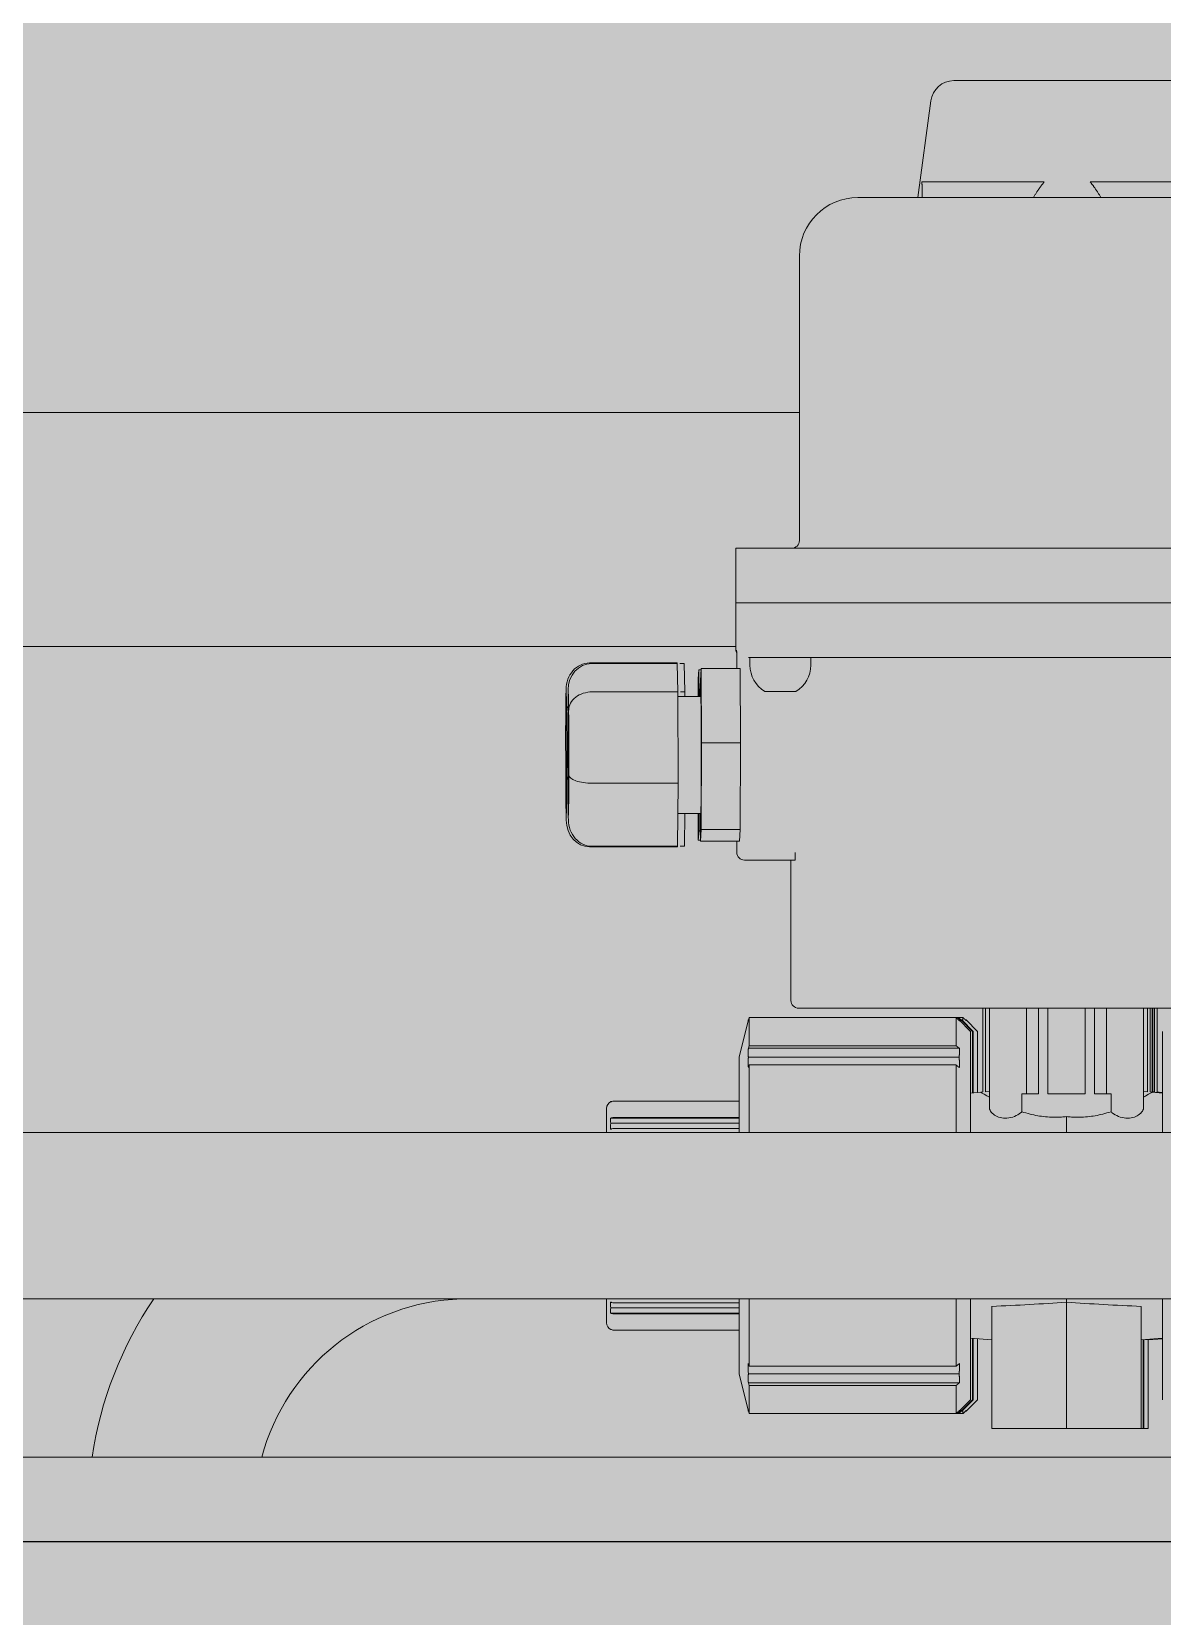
# Model space of a CAD drawing. Header units: centimetres. Extents: x 405564 to 502064, y 46284 to 60634.
# Drawn here: x 485334.51 to 485349.02, y 55967.11 to 55987.43 of the extents above; entities that cross this region are included whole.
import ezdxf

# ---------------------------------------------------------------- set-up
doc = ezdxf.new("R2010")
doc.units = ezdxf.units.CM
doc.layers.get('0').update_dxf_attribs({"color": 8, "lineweight": 9})
doc.layers.add('0-KRCN-MİMARİ-220526', color=8, linetype='Continuous', lineweight=9)
doc.layers.add('Visible (ISO)', color=8, linetype='Continuous', lineweight=18)
doc.layers.add('AS_NOT_MIMARI', color=8, linetype='Continuous')
doc.layers.add('AS_TAV', color=8, linetype='Continuous')

# ---------------------------------------------------------------- blocks, each defined once
blk = doc.blocks.new('A$Cdfb98813')
h = blk.add_hatch()
h.set_pattern_fill('ANGLE', color=256)
h.set_pattern_definition([(0, (-482318.783, -59032.118), (0, 6.985), [5.08, -1.905]), (90, (-482318.783, -59032.118), (-6.985, 4e-16), [5.08, -1.905])])
h.paths.add_polyline_path([(2235.139, -683), (325.139, -683), (325.139, -933.015), (2235.139, -933.015)])
h.paths.add_polyline_path([(800, -700), (900, -700), (900, -800), (800, -800)], flags=16)
h.paths.add_polyline_path([(1700, -700), (1800, -700), (1800, -800), (1700, -800)], flags=16)
at = {"layer": 'AS_TAV'}
blk.add_lwpolyline([(1253.081, -800), (1880, -800), (1880, -864.5), (1253.081, -864.5)], close=True, dxfattribs=at)
at = {"layer": 'Visible (ISO)'}
for p, q in [((1496.6, -845.756), (1499.475, -845.756)), ((1496.303, -846.016), (1496.137, -847.256)), ((1496.19, -847.056), (1496.2, -847.056)), ((1496.2, -847.056), (1496.503, -847.056)), ((1496.503, -847.056), (1497.758, -847.056)), ((1498.348, -847.056), (1499.603, -847.056)), ((1495.407, -847.256), (1495.367, -847.256)), ((1495.367, -847.256), (1495.367, -847.256)), ((1495.407, -847.256), (1496.164, -847.256)), ((1500.207, -847.256), (1496.164, -847.256)), ((1494.617, -851.656), (1494.617, -848.006)), ((1471.7, -850.015), (1494.617, -850.015)), ((1493.802, -851.756), (1493.802, -851.756)), ((1493.802, -851.756), (1493.873, -851.756)), ((1493.802, -851.756), (1493.802, -852.456)), ((1493.873, -851.756), (1494.378, -851.756)), ((1494.378, -851.756), (1507.277, -851.756)), ((1493.802, -852.456), (1493.802, -852.456)), ((1493.873, -852.456), (1493.802, -852.456)), ((1493.802, -852.456), (1493.802, -853.056)), ((1493.802, -852.456), (1493.802, -852.456)), ((1493.873, -852.456), (1493.802, -852.456)), ((1493.873, -852.456), (1493.873, -852.456)), ((1494.378, -852.456), (1493.873, -852.456)), ((1507.277, -852.456), (1494.378, -852.456)), ((1472.627, -853.015), (1493.802, -853.015)), ((1493.963, -853.156), (1493.973, -853.156)), ((1494.377, -853.156), (1493.973, -853.156)), ((1493.983, -853.256), (1493.983, -853.156)), ((1494.377, -853.156), (1507.276, -853.156)), ((1494.763, -853.256), (1494.763, -853.156)), ((1493.022, -853.227), (1491.922, -853.227)), ((1493.05, -853.234), (1491.95, -853.234)), ((1493.048, -853.227), (1493.022, -853.227)), ((1493.022, -853.227), (1493.023, -853.234)), ((1493.048, -853.227), (1493.048, -853.234)), ((1493.05, -853.234), (1493.059, -853.598)), ((1493.138, -853.234), (1493.084, -853.234)), ((1493.138, -853.234), (1493.148, -853.598)), ((1493.328, -853.313), (1493.318, -853.431)), ((1493.33, -853.656), (1493.328, -853.313)), ((1493.328, -853.313), (1493.355, -853.313)), ((1493.356, -853.299), (1493.346, -853.452)), ((1493.362, -854.253), (1493.356, -853.299)), ((1493.356, -853.299), (1493.856, -853.299)), ((1493.813, -853.256), (1493.813, -853.299)), ((1493.862, -854.253), (1493.856, -853.299)), ((1491.622, -853.656), (1491.623, -853.563)), ((1491.649, -853.664), (1491.65, -853.568)), ((1493.318, -853.431), (1493.318, -853.656)), ((1493.346, -853.452), (1493.345, -853.656)), ((1493.059, -853.598), (1491.959, -853.598)), ((1493.059, -853.598), (1493.061, -854.77)), ((1493.059, -853.656), (1493.352, -853.656)), ((1493.148, -853.598), (1493.093, -853.598)), ((1493.148, -853.598), (1493.148, -853.656)), ((1494.573, -853.591), (1494.173, -853.591)), ((1491.618, -854.122), (1491.618, -854.028)), ((1491.618, -854.255), (1491.618, -854.122)), ((1491.645, -854.146), (1491.646, -854.05)), ((1491.645, -854.279), (1491.645, -854.146)), ((1493.358, -855.361), (1493.362, -854.253)), ((1493.362, -854.253), (1493.862, -854.253)), ((1493.858, -855.361), (1493.862, -854.253)), ((1493.061, -854.77), (1491.961, -854.77)), ((1493.061, -854.77), (1493.054, -855.578)), ((1491.619, -854.964), (1491.619, -854.831)), ((1491.62, -855.023), (1491.619, -854.968)), ((1491.647, -854.983), (1491.646, -854.851)), ((1491.648, -855.039), (1491.647, -854.987)), ((1491.626, -855.254), (1491.624, -855.199)), ((1491.653, -855.249), (1491.652, -855.198)), ((1493.058, -855.156), (1493.352, -855.156)), ((1493.147, -855.156), (1493.143, -855.578)), ((1493.318, -855.156), (1493.32, -855.499)), ((1493.33, -855.382), (1493.331, -855.156)), ((1493.346, -855.156), (1493.348, -855.513)), ((1493.32, -855.499), (1493.33, -855.382)), ((1493.33, -855.382), (1493.347, -855.382)), ((1493.348, -855.513), (1493.358, -855.361)), ((1493.358, -855.361), (1493.858, -855.361)), ((1493.848, -855.513), (1493.858, -855.361)), ((1493.026, -855.586), (1491.926, -855.586)), ((1493.054, -855.578), (1491.954, -855.578)), ((1493.026, -855.578), (1493.026, -855.586)), ((1493.051, -855.586), (1493.026, -855.586)), ((1493.052, -855.578), (1493.051, -855.586)), ((1493.143, -855.578), (1493.088, -855.578)), ((1493.32, -855.499), (1493.348, -855.499)), ((1493.348, -855.513), (1493.848, -855.513)), ((1493.813, -855.513), (1493.813, -855.656)), ((1493.913, -855.756), (1493.962, -855.756)), ((1493.962, -855.756), (1494.462, -855.756)), ((1494.462, -855.756), (1494.562, -855.756)), ((1494.508, -857.556), (1494.508, -855.756)), ((1493.844, -858.28), (1493.962, -857.805)), ((1493.972, -857.775), (1493.962, -857.816)), ((1493.964, -857.805), (1493.962, -857.805)), ((1493.972, -858.137), (1493.972, -857.775)), ((1493.972, -857.775), (1496.627, -857.775)), ((1494.608, -857.656), (1494.667, -857.656)), ((1494.608, -857.656), (1494.608, -857.656)), ((1495.071, -857.656), (1494.667, -857.656)), ((1495.071, -857.656), (1506.57, -857.656)), ((1496.627, -857.775), (1496.653, -857.775)), ((1496.627, -857.775), (1496.627, -858.137)), ((1496.653, -857.775), (1496.661, -857.775)), ((1496.653, -857.775), (1496.653, -857.8)), ((1496.667, -857.805), (1496.658, -857.805)), ((1496.661, -857.775), (1496.716, -857.775)), ((1496.661, -857.775), (1496.661, -857.783)), ((1496.814, -857.953), (1496.667, -857.805)), ((1496.692, -857.805), (1496.683, -857.805)), ((1496.7, -857.805), (1496.692, -857.805)), ((1496.839, -857.953), (1496.692, -857.805)), ((1496.848, -857.953), (1496.7, -857.805)), ((1496.716, -857.775), (1496.716, -857.821)), ((1496.755, -857.805), (1496.747, -857.805)), ((1496.903, -857.953), (1496.755, -857.805)), ((1496.97, -857.656), (1496.97, -858.73)), ((1497.004, -857.656), (1497.004, -858.727)), ((1497.054, -857.656), (1497.054, -858.927)), ((1497.531, -858.756), (1497.531, -857.656)), ((1497.684, -857.656), (1497.684, -858.756)), ((1497.804, -857.656), (1497.804, -858.756)), ((1498.284, -857.656), (1498.284, -858.756)), ((1498.404, -857.656), (1498.404, -858.756)), ((1498.557, -858.756), (1498.557, -857.656)), ((1499.034, -857.656), (1499.034, -858.927)), ((1499.083, -857.656), (1499.083, -858.727)), ((1499.117, -857.656), (1499.117, -858.73)), ((1499.143, -857.656), (1499.143, -858.73)), ((1499.151, -857.656), (1499.151, -858.73)), ((1499.172, -857.656), (1499.172, -858.727)), ((1499.206, -857.656), (1499.206, -858.73)), ((1496.814, -859.249), (1496.814, -857.953)), ((1496.839, -858.742), (1496.839, -857.953)), ((1496.848, -858.741), (1496.848, -857.953)), ((1496.903, -858.736), (1496.903, -857.953)), ((1499.274, -859.249), (1499.274, -857.953)), ((1493.962, -858.17), (1493.972, -858.137)), ((1493.962, -858.17), (1496.669, -858.17)), ((1496.627, -858.137), (1493.972, -858.137)), ((1493.844, -858.28), (1493.844, -859.249)), ((1496.667, -858.285), (1493.962, -858.285)), ((1493.972, -858.384), (1493.962, -858.417)), ((1493.972, -859.249), (1493.972, -858.384)), ((1493.972, -858.384), (1496.627, -858.384)), ((1496.627, -858.384), (1496.627, -859.249)), ((1492.197, -858.853), (1492.207, -858.853)), ((1493.844, -858.846), (1492.244, -858.846)), ((1496.814, -858.744), (1496.944, -858.732)), ((1496.97, -858.73), (1496.944, -858.732)), ((1497.054, -858.723), (1497.004, -858.727)), ((1497.684, -858.756), (1497.472, -858.756)), ((1497.472, -858.985), (1497.472, -858.756)), ((1498.284, -858.756), (1497.804, -858.756)), ((1498.404, -858.756), (1498.615, -858.756)), ((1498.615, -858.985), (1498.615, -858.756)), ((1499.034, -858.723), (1499.083, -858.727)), ((1499.117, -858.73), (1499.144, -858.732)), ((1499.143, -858.73), (1499.169, -858.732)), ((1499.274, -858.744), (1499.144, -858.732)), ((1499.151, -858.725), (1499.172, -858.727)), ((1499.151, -858.73), (1499.178, -858.732)), ((1499.274, -858.742), (1499.169, -858.732)), ((1499.274, -858.741), (1499.178, -858.732)), ((1499.206, -858.73), (1499.233, -858.732)), ((1499.274, -858.736), (1499.233, -858.732)), ((1492.144, -859.249), (1492.144, -858.941)), ((1492.195, -859.066), (1493.844, -859.066)), ((1492.244, -859.056), (1493.844, -859.056)), ((1498.044, -859.249), (1498.044, -859.046)), ((1504.589, -859.249), (1449.07, -859.249)), ((1492.197, -859.132), (1493.844, -859.132)), ((1493.844, -859.197), (1492.244, -859.197)), ((1504.589, -861.383), (1449.07, -861.383)), ((1490.277, -861.384), (1490.279, -861.383)), ((1492.144, -861.691), (1492.144, -861.383)), ((1492.197, -861.5), (1493.844, -861.5)), ((1492.244, -861.435), (1493.844, -861.435)), ((1493.844, -861.383), (1493.844, -862.352)), ((1493.972, -862.249), (1493.972, -861.383)), ((1496.627, -861.383), (1496.627, -862.249)), ((1496.814, -862.68), (1496.814, -861.383)), ((1497.084, -861.481), (1497.084, -863.046)), ((1498.044, -861.427), (1498.044, -861.383)), ((1498.044, -861.427), (1498.044, -863.046)), ((1499.004, -861.481), (1499.004, -863.046)), ((1499.274, -862.68), (1499.274, -861.383)), ((1492.195, -861.566), (1493.844, -861.566)), ((1493.844, -861.576), (1492.244, -861.576)), ((1492.197, -861.779), (1492.207, -861.779)), ((1492.244, -861.786), (1493.844, -861.786)), ((1496.814, -861.889), (1497.084, -861.912)), ((1496.839, -862.68), (1496.839, -861.891)), ((1496.848, -862.68), (1496.848, -861.891)), ((1496.903, -862.68), (1496.903, -861.896)), ((1499.274, -861.889), (1499.004, -861.912)), ((1499.274, -861.891), (1499.029, -861.912)), ((1499.029, -861.91), (1499.029, -863.046)), ((1499.274, -861.891), (1499.038, -861.912)), ((1499.038, -861.911), (1499.038, -863.046)), ((1499.274, -861.896), (1499.093, -861.912)), ((1499.093, -861.907), (1499.093, -863.046)), ((1493.962, -862.215), (1493.972, -862.249)), ((1496.627, -862.249), (1493.972, -862.249)), ((1493.844, -862.352), (1493.962, -862.827)), ((1496.667, -862.347), (1493.962, -862.347)), ((1493.972, -862.496), (1493.962, -862.462)), ((1493.962, -862.462), (1496.669, -862.462)), ((1493.972, -862.857), (1493.972, -862.496)), ((1493.972, -862.496), (1496.627, -862.496)), ((1496.627, -862.496), (1496.627, -862.857)), ((1496.814, -862.68), (1496.667, -862.827)), ((1496.839, -862.68), (1496.692, -862.827)), ((1496.848, -862.68), (1496.7, -862.827)), ((1496.903, -862.68), (1496.755, -862.827)), ((1493.962, -862.816), (1493.972, -862.857)), ((1493.964, -862.827), (1493.962, -862.827)), ((1496.627, -862.857), (1493.972, -862.857)), ((1496.653, -862.857), (1496.627, -862.857)), ((1496.653, -862.832), (1496.653, -862.857)), ((1496.661, -862.857), (1496.653, -862.857)), ((1496.667, -862.827), (1496.658, -862.827)), ((1496.661, -862.849), (1496.661, -862.857)), ((1496.716, -862.857), (1496.661, -862.857)), ((1496.692, -862.827), (1496.683, -862.827)), ((1496.7, -862.827), (1496.692, -862.827)), ((1496.716, -862.811), (1496.716, -862.857)), ((1496.755, -862.827), (1496.747, -862.827)), ((1498.044, -863.046), (1497.084, -863.046)), ((1498.044, -863.046), (1499.004, -863.046)), ((1499.004, -863.046), (1499.029, -863.046)), ((1499.029, -863.046), (1499.038, -863.046)), ((1499.038, -863.046), (1499.093, -863.046)), ((1572.048, -863.415), (1409.528, -863.415))]:
    blk.add_line(p, q, dxfattribs=at)
for centre, radius, start, end in [((1496.6, -846.056), 0.3, 90, 172.4054), ((1495.367, -848.006), 0.75, 90, 180), ((1494.517, -851.656), 0.1, 270, 0), ((1493.902, -853.056), 0.1, 180, 207.2096), ((1494.373, -853.256), 0.39, 180, 239.1437), ((1494.373, -853.256), 0.39, 300.8563, 0), ((1493.913, -855.656), 0.1, 180, 270), ((1494.608, -857.556), 0.1, 180, 270), ((1492.244, -858.941), 0.1, 118.0831, 180), ((1490.367, -864.126), 4.877, 145.7711, 171.6094), ((1490.367, -864.126), 2.743, 91.8651, 164.9646), ((1492.244, -861.691), 0.1, 180, 241.9169)]:
    blk.add_arc(centre, radius, start, end, dxfattribs=at)
at = {"layer": 'Visible (ISO)', "extrusion": (0, 0, -1)}
for centre, major_axis, ratio, start_param, end_param in [((1491.923, -853.567), (0.002, -0.34), 0.881137, 1.576964, 3.147761), ((1491.95, -853.572), (0.003, -0.338), 0.886471, 1.578342, 3.149138), ((1491.93, -853.85), (0.3, 0.004), 0.752004, 3.158394, 3.515039), ((1491.957, -853.831), (0.3, 0.004), 0.777691, 3.159586, 4.730383), ((1493.352, -854.406), (0, -0.75), 0.008331, 3.141593, 6.283185), ((1491.918, -854.123), (0.3, -0.001), 0.382752, 3.130959, 3.14375), ((1491.945, -854.147), (0.3, -0.001), 0.350227, 3.131145, 3.143513), ((1491.931, -854.689), (0.3, -0.001), 0.382752, 2.815094, 3.130959), ((1491.959, -854.665), (0.3, -0.001), 0.350227, 1.560348, 3.131145), ((1491.919, -854.962), (0.3, 0.004), 0.752004, 3.133268, 3.158394), ((1491.947, -854.981), (0.3, 0.004), 0.777691, 3.132127, 3.159586), ((1491.926, -855.245), (-0.002, 0.34), 0.881137, 3.147761, 4.718557), ((1491.953, -855.24), (-0.003, 0.338), 0.886471, 3.149138, 4.719935), ((1494.835, -860.316), (7.936, 0), 0.153091, 1.154619, 1.283565), ((1501.252, -860.316), (-7.936, 0), 0.153091, 4.99962, 5.128566), ((1503.997, -862.265), (-10.036, 0), 0.629301, 6.270099, 6.291053)]:
    blk.add_ellipse(centre, major_axis=major_axis, ratio=ratio, start_param=start_param, end_param=end_param, dxfattribs=at)
at = {"layer": 'Visible (ISO)'}
for points, weights in [([(1496.19, -847.056), (1496.19, -847.137), (1496.191, -847.256)], [1.01074308397, 1.00781971251, 1.0035555776]), ([(1497.62, -847.256), (1497.689, -847.137), (1497.758, -847.056)], [1.0035555776, 1.00781971251, 1.01074308397]), ([(1498.348, -847.056), (1498.416, -847.137), (1498.486, -847.256)], [1.01074308397, 1.00781971251, 1.0035555776]), ([(1493.962, -857.805), (1493.961, -857.811), (1493.962, -857.816)], [3.23888053736, 3.24243610496, 3.24029771772]), ([(1496.627, -857.775), (1496.648, -857.796), (1496.669, -857.816)], [1.02199171202, 1.02070705889, 1.01935490037]), ([(1496.653, -857.775), (1496.674, -857.796), (1496.694, -857.816)], [1.02199171202, 1.02070705889, 1.01935490037]), ([(1496.661, -857.775), (1496.676, -857.79), (1496.692, -857.805)], [1.02199171205, 1.0210480556, 1.02006797458]), ([(1496.669, -857.816), (1496.672, -857.811), (1496.667, -857.805)], [1.5597989968, 1.56082836341, 1.55911680131]), ([(1496.694, -857.816), (1496.697, -857.811), (1496.692, -857.805)], [1.5597989968, 1.56082836341, 1.55911680131]), ([(1496.703, -857.816), (1496.706, -857.811), (1496.7, -857.805)], [1.55983251361, 1.56079986698, 1.55911680131]), ([(1496.716, -857.775), (1496.737, -857.796), (1496.758, -857.816)], [1.02199171203, 1.0207070589, 1.01935490038]), ([(1496.758, -857.816), (1496.761, -857.811), (1496.755, -857.805)], [1.5597989968, 1.56082836341, 1.55911680131]), ([(1493.962, -858.17), (1493.961, -858.228), (1493.962, -858.285)], [3.23952660416, 3.24166448254, 3.23810976111]), ([(1496.627, -858.137), (1496.648, -858.154), (1496.669, -858.17)], [1.02199171205, 1.02070705892, 1.0193549004]), ([(1496.669, -858.17), (1496.672, -858.228), (1496.667, -858.285)], [1.55979899676, 1.56082836338, 1.5591168013]), ([(1493.962, -858.285), (1493.961, -858.351), (1493.962, -858.417)], [3.23888053736, 3.24243610496, 3.24029771772]), ([(1496.627, -858.384), (1496.648, -858.401), (1496.669, -858.417)], [1.02199171205, 1.02070705892, 1.0193549004]), ([(1496.669, -858.417), (1496.672, -858.351), (1496.667, -858.285)], [1.5597989968, 1.56082836341, 1.55911680131]), ([(1496.627, -862.249), (1496.648, -862.232), (1496.669, -862.215)], [1.02199171203, 1.0207070589, 1.01935490039]), ([(1496.669, -862.215), (1496.672, -862.281), (1496.667, -862.347)], [1.55969605482, 1.5607253535, 1.55901390437]), ([(1493.962, -862.347), (1493.961, -862.405), (1493.962, -862.462)], [3.23888053736, 3.24243610496, 3.24029771772]), ([(1496.627, -862.496), (1496.648, -862.479), (1496.669, -862.462)], [1.02199171202, 1.02070705889, 1.01935490038]), ([(1496.669, -862.462), (1496.672, -862.405), (1496.667, -862.347)], [1.5597989968, 1.56082836341, 1.55911680131]), ([(1493.962, -862.816), (1493.961, -862.821), (1493.962, -862.827)], [3.23952660416, 3.24166448254, 3.23810976111]), ([(1496.627, -862.857), (1496.648, -862.836), (1496.669, -862.816)], [1.02199171199, 1.02070705886, 1.01935490035]), ([(1496.653, -862.857), (1496.674, -862.836), (1496.694, -862.816)], [1.021991712, 1.02070705888, 1.01935490036]), ([(1496.661, -862.857), (1496.676, -862.842), (1496.692, -862.827)], [1.02199171202, 1.02104805557, 1.02006797456]), ([(1496.669, -862.816), (1496.672, -862.821), (1496.667, -862.827)], [1.55979899676, 1.56082836338, 1.5591168013]), ([(1496.694, -862.816), (1496.697, -862.821), (1496.692, -862.827)], [1.55979899676, 1.56082836338, 1.5591168013]), ([(1496.703, -862.816), (1496.706, -862.821), (1496.7, -862.827)], [1.55983251359, 1.56079986695, 1.5591168013]), ([(1496.716, -862.857), (1496.737, -862.836), (1496.758, -862.816)], [1.02199171202, 1.0207070589, 1.01935490038]), ([(1496.758, -862.816), (1496.761, -862.821), (1496.755, -862.827)], [1.55979899676, 1.56082836338, 1.5591168013])]:
    blk.add_rational_spline(points, weights, degree=2, dxfattribs=at)
for points, knots in [([(1493.812, -853.064), (1493.812, -853.064), (1493.812, -853.064), (1493.812, -853.067), (1493.812, -853.069), (1493.812, -853.078), (1493.813, -853.085), (1493.813, -853.106), (1493.813, -853.119), (1493.813, -853.151), (1493.813, -853.17), (1493.813, -853.211), (1493.813, -853.234), (1493.813, -853.256)], [0.1657536, 0.1657536, 0.1657536, 0.1657536, 0.1799379, 0.1799379, 0.2084468, 0.2084468, 0.2559441, 0.2559441, 0.3148536, 0.3148536, 0.3770022, 0.3770022, 0.4446661, 0.4446661, 0.4446661, 0.4446661]), ([(1491.618, -854.044), (1491.618, -854.044), (1491.618, -854.043), (1491.618, -854.026), (1491.619, -854.01), (1491.62, -853.933), (1491.621, -853.875), (1491.622, -853.769), (1491.622, -853.721), (1491.622, -853.668), (1491.622, -853.657), (1491.622, -853.647), (1491.622, -853.646), (1491.622, -853.646)], [-0.0022806, -0.0022806, -0.0022806, -0.0022806, 0, 0, 0.0622832, 0.0622832, 0.3053069, 0.3053069, 0.5483307, 0.5483307, 0.6106139, 0.6106139, 0.6128945, 0.6128945, 0.6128945, 0.6128945]), ([(1491.624, -853.607), (1491.624, -853.607), (1491.624, -853.608), (1491.624, -853.611), (1491.624, -853.614), (1491.626, -853.632), (1491.627, -853.653), (1491.629, -853.707), (1491.628, -853.74), (1491.629, -853.788), (1491.629, -853.798), (1491.629, -853.809), (1491.629, -853.81), (1491.629, -853.81)], [-0.0022806, -0.0022806, -0.0022806, -0.0022806, 0, 0, 0.0622832, 0.0622832, 0.3053068, 0.3053068, 0.5483304, 0.5483304, 0.6106135, 0.6106135, 0.6128941, 0.6128941, 0.6128941, 0.6128941]), ([(1491.646, -854.066), (1491.646, -854.065), (1491.646, -854.065), (1491.646, -854.047), (1491.646, -854.031), (1491.647, -853.951), (1491.648, -853.892), (1491.649, -853.782), (1491.649, -853.733), (1491.649, -853.677), (1491.649, -853.666), (1491.649, -853.655), (1491.649, -853.654), (1491.649, -853.654)], [-0.0022806, -0.0022806, -0.0022806, -0.0022806, 0, 0, 0.0622833, 0.0622833, 0.3053075, 0.3053075, 0.5483316, 0.5483316, 0.6106149, 0.6106149, 0.6128955, 0.6128955, 0.6128955, 0.6128955]), ([(1491.651, -853.609), (1491.651, -853.609), (1491.651, -853.609), (1491.651, -853.612), (1491.652, -853.614), (1491.653, -853.63), (1491.655, -853.648), (1491.656, -853.697), (1491.656, -853.728), (1491.656, -853.774), (1491.656, -853.783), (1491.656, -853.794), (1491.656, -853.794), (1491.656, -853.795)], [-0.0022806, -0.0022806, -0.0022806, -0.0022806, 0, 0, 0.0622832, 0.0622832, 0.305307, 0.305307, 0.5483308, 0.5483308, 0.610614, 0.610614, 0.6128945, 0.6128945, 0.6128945, 0.6128945]), ([(1491.63, -853.969), (1491.63, -853.97), (1491.63, -853.97), (1491.63, -853.99), (1491.63, -854.01), (1491.631, -854.106), (1491.632, -854.184), (1491.632, -854.344), (1491.631, -854.425), (1491.631, -854.526), (1491.631, -854.547), (1491.631, -854.569), (1491.631, -854.569), (1491.631, -854.57)], [-0.0022805, -0.0022805, -0.0022805, -0.0022805, 0, 0, 0.0622831, 0.0622831, 0.3053063, 0.3053063, 0.5483296, 0.5483296, 0.6106127, 0.6106127, 0.6128932, 0.6128932, 0.6128932, 0.6128932]), ([(1491.657, -853.949), (1491.657, -853.95), (1491.657, -853.951), (1491.657, -853.97), (1491.657, -853.99), (1491.658, -854.085), (1491.659, -854.162), (1491.66, -854.321), (1491.659, -854.402), (1491.658, -854.503), (1491.658, -854.524), (1491.658, -854.545), (1491.658, -854.546), (1491.658, -854.547)], [-0.0022806, -0.0022806, -0.0022806, -0.0022806, 0, 0, 0.0622832, 0.0622832, 0.3053072, 0.3053072, 0.5483312, 0.5483312, 0.6106144, 0.6106144, 0.612895, 0.612895, 0.612895, 0.612895]), ([(1491.619, -854.843), (1491.619, -854.843), (1491.619, -854.842), (1491.619, -854.822), (1491.619, -854.802), (1491.619, -854.707), (1491.62, -854.628), (1491.619, -854.468), (1491.618, -854.388), (1491.618, -854.286), (1491.618, -854.265), (1491.618, -854.244), (1491.618, -854.243), (1491.618, -854.242)], [-0.0022805, -0.0022805, -0.0022805, -0.0022805, 0, 0, 0.0622831, 0.0622831, 0.3053064, 0.3053064, 0.5483297, 0.5483297, 0.6106128, 0.6106128, 0.6128934, 0.6128934, 0.6128934, 0.6128934]), ([(1491.646, -854.863), (1491.646, -854.862), (1491.646, -854.862), (1491.646, -854.842), (1491.646, -854.823), (1491.647, -854.728), (1491.647, -854.65), (1491.647, -854.491), (1491.646, -854.411), (1491.645, -854.309), (1491.645, -854.288), (1491.645, -854.267), (1491.645, -854.266), (1491.645, -854.265)], [-0.0022806, -0.0022806, -0.0022806, -0.0022806, 0, 0, 0.0622833, 0.0622833, 0.3053073, 0.3053073, 0.5483313, 0.5483313, 0.6106146, 0.6106146, 0.6128952, 0.6128952, 0.6128952, 0.6128952]), ([(1491.626, -855.166), (1491.626, -855.166), (1491.626, -855.166), (1491.627, -855.155), (1491.627, -855.144), (1491.628, -855.091), (1491.629, -855.043), (1491.631, -854.937), (1491.63, -854.88), (1491.63, -854.802), (1491.63, -854.786), (1491.63, -854.769), (1491.63, -854.768), (1491.63, -854.768)], [-0.6128939, -0.6128939, -0.6128939, -0.6128939, -0.6106134, -0.6106134, -0.5483302, -0.5483302, -0.3053067, -0.3053067, -0.0622832, -0.0622832, 0, 0, 0.0022805, 0.0022805, 0.0022805, 0.0022805]), ([(1491.654, -855.159), (1491.654, -855.158), (1491.654, -855.158), (1491.654, -855.147), (1491.654, -855.136), (1491.656, -855.079), (1491.657, -855.03), (1491.658, -854.92), (1491.658, -854.861), (1491.658, -854.782), (1491.658, -854.765), (1491.658, -854.748), (1491.658, -854.747), (1491.658, -854.747)], [-0.612894, -0.612894, -0.612894, -0.612894, -0.6106135, -0.6106135, -0.5483303, -0.5483303, -0.3053067, -0.3053067, -0.0622832, -0.0622832, 0, 0, 0.0022806, 0.0022806, 0.0022806, 0.0022806]), ([(1491.62, -855.002), (1491.62, -855.003), (1491.62, -855.003), (1491.62, -855.014), (1491.62, -855.024), (1491.622, -855.072), (1491.623, -855.105), (1491.624, -855.159), (1491.624, -855.18), (1491.624, -855.198), (1491.624, -855.202), (1491.625, -855.205), (1491.625, -855.205), (1491.625, -855.205)], [-0.6128937, -0.6128937, -0.6128937, -0.6128937, -0.6106132, -0.6106132, -0.54833, -0.54833, -0.3053066, -0.3053066, -0.0622831, -0.0622831, 0, 0, 0.0022805, 0.0022805, 0.0022805, 0.0022805]), ([(1491.627, -855.147), (1491.626, -855.159), (1491.626, -855.169), (1491.626, -855.178), (1491.626, -855.18), (1491.626, -855.181), (1491.626, -855.181), (1491.626, -855.181)], [0, 0, 0, 0, 0.1071536, 0.1071536, 0.1631654, 0.1631654, 0.1720958, 0.1720958, 0.1720958, 0.1720958]), ([(1491.647, -855.018), (1491.647, -855.018), (1491.647, -855.019), (1491.648, -855.029), (1491.648, -855.039), (1491.649, -855.084), (1491.651, -855.115), (1491.652, -855.164), (1491.652, -855.183), (1491.652, -855.198), (1491.652, -855.201), (1491.652, -855.203), (1491.652, -855.203), (1491.652, -855.203)], [-0.6128944, -0.6128944, -0.6128944, -0.6128944, -0.6106139, -0.6106139, -0.5483307, -0.5483307, -0.3053069, -0.3053069, -0.0622832, -0.0622832, 0, 0, 0.0022806, 0.0022806, 0.0022806, 0.0022806]), ([(1491.654, -855.14), (1491.654, -855.154), (1491.654, -855.165), (1491.653, -855.177), (1491.653, -855.181), (1491.653, -855.181)], [0, 0, 0, 0, 0.1151857, 0.1151857, 0.1927233, 0.1927233, 0.1927233, 0.1927233]), ([(1494.562, -855.756), (1494.562, -855.756), (1494.562, -855.747), (1494.563, -855.717), (1494.563, -855.684), (1494.563, -855.656)], [-0.194026, -0.194026, -0.194026, -0.194026, -0.1175628, -0.1175628, 0, 0, 0, 0]), ([(1492.195, -858.859), (1492.194, -858.858), (1492.194, -858.857), (1492.194, -858.855), (1492.194, -858.854), (1492.197, -858.853)], [0.3542386, 0.3542386, 0.3542386, 0.3542386, 0.4024589, 0.4024589, 0.4682307, 0.4682307, 0.4682307, 0.4682307]), ([(1492.195, -858.859), (1492.199, -858.857), (1492.202, -858.855), (1492.217, -858.849), (1492.231, -858.846), (1492.244, -858.846)], [0.54557409, 0.54557409, 0.54557409, 0.54557409, 0.55654158, 0.55654158, 0.59352463, 0.59352463, 0.59352463, 0.59352463]), ([(1497.054, -858.797), (1497.043, -858.791), (1497.033, -858.785), (1496.971, -858.749), (1496.944, -858.732), (1496.944, -858.732)], [-2.1227679, -2.1227679, -2.1227679, -2.1227679, -2.0526795, -2.0526795, -1.6409183, -1.6409183, -1.6409183, -1.6409183]), ([(1499.034, -858.797), (1499.044, -858.791), (1499.054, -858.785), (1499.116, -858.749), (1499.144, -858.732), (1499.144, -858.732)], [1.1590686, 1.1590686, 1.1590686, 1.1590686, 1.2291571, 1.2291571, 1.6409183, 1.6409183, 1.6409183, 1.6409183]), ([(1492.197, -859.132), (1492.194, -859.119), (1492.194, -859.106), (1492.194, -859.085), (1492.194, -859.076), (1492.195, -859.066)], [0.3366871, 0.3366871, 0.3366871, 0.3366871, 0.4024589, 0.4024589, 0.4506792, 0.4506792, 0.4506792, 0.4506792]), ([(1492.244, -859.056), (1492.231, -859.056), (1492.217, -859.059), (1492.202, -859.064), (1492.199, -859.065), (1492.195, -859.066)], [0, 0, 0, 0, 0.03698305, 0.03698305, 0.04795054, 0.04795054, 0.04795054, 0.04795054]), ([(1497.054, -858.927), (1497.054, -858.942), (1497.059, -858.96), (1497.081, -858.995), (1497.099, -859.013), (1497.141, -859.04), (1497.165, -859.051), (1497.22, -859.065), (1497.251, -859.068), (1497.313, -859.064), (1497.347, -859.056), (1497.407, -859.031), (1497.434, -859.015), (1497.461, -858.994), (1497.467, -858.99), (1497.472, -858.985)], [-1.1691508, -1.1691508, -1.1691508, -1.1691508, -1.0739604, -1.0739604, -0.967244, -0.967244, -0.878467, -0.878467, -0.7896899, -0.7896899, -0.6915436, -0.6915436, -0.5933972, -0.5933972, -0.5650046, -0.5650046, -0.5650046, -0.5650046]), ([(1498.044, -859.046), (1498.023, -859.049), (1498.002, -859.051), (1497.913, -859.057), (1497.844, -859.055), (1497.707, -859.042), (1497.641, -859.03), (1497.541, -859.005), (1497.506, -858.995), (1497.472, -858.985)], [-3.344909, -3.344909, -3.344909, -3.344909, -3.2818365, -3.2818365, -3.0774876, -3.0774876, -2.8731386, -2.8731386, -2.757081, -2.757081, -2.757081, -2.757081]), ([(1498.044, -859.046), (1498.065, -859.049), (1498.086, -859.051), (1498.107, -859.052), (1498.175, -859.057), (1498.244, -859.055), (1498.38, -859.042), (1498.447, -859.03), (1498.546, -859.005), (1498.581, -858.995), (1498.615, -858.985)], [-0.0630724, -0.0630724, -0.0630724, -0.0630724, 0, 0, 0, 0.204349, 0.204349, 0.4086979, 0.4086979, 0.5247556, 0.5247556, 0.5247556, 0.5247556]), ([(1499.034, -858.927), (1499.034, -858.942), (1499.029, -858.96), (1499.006, -858.995), (1498.988, -859.013), (1498.946, -859.04), (1498.922, -859.051), (1498.867, -859.065), (1498.836, -859.068), (1498.807, -859.066), (1498.774, -859.064), (1498.741, -859.056), (1498.68, -859.031), (1498.653, -859.015), (1498.626, -858.994), (1498.62, -858.99), (1498.615, -858.985)], [1.1825316, 1.1825316, 1.1825316, 1.1825316, 1.2777219, 1.2777219, 1.3844383, 1.3844383, 1.4732154, 1.4732154, 1.5619924, 1.5619924, 1.5619924, 1.6601388, 1.6601388, 1.7582851, 1.7582851, 1.7866778, 1.7866778, 1.7866778, 1.7866778]), ([(1492.195, -859.208), (1492.194, -859.197), (1492.194, -859.186), (1492.194, -859.162), (1492.194, -859.147), (1492.197, -859.132)], [0.3542386, 0.3542386, 0.3542386, 0.3542386, 0.4024589, 0.4024589, 0.4682307, 0.4682307, 0.4682307, 0.4682307]), ([(1492.195, -859.208), (1492.199, -859.206), (1492.202, -859.205), (1492.217, -859.2), (1492.231, -859.197), (1492.244, -859.197)], [0.54557287, 0.54557287, 0.54557287, 0.54557287, 0.55650825, 0.55650825, 0.59352464, 0.59352464, 0.59352464, 0.59352464]), ([(1492.197, -861.5), (1492.194, -861.485), (1492.194, -861.47), (1492.194, -861.446), (1492.194, -861.436), (1492.195, -861.425)], [0.3366871, 0.3366871, 0.3366871, 0.3366871, 0.4024589, 0.4024589, 0.4506792, 0.4506792, 0.4506792, 0.4506792]), ([(1492.195, -861.566), (1492.194, -861.556), (1492.194, -861.547), (1492.194, -861.526), (1492.194, -861.513), (1492.197, -861.5)], [0.3542386, 0.3542386, 0.3542386, 0.3542386, 0.4024589, 0.4024589, 0.4682307, 0.4682307, 0.4682307, 0.4682307]), ([(1492.244, -861.435), (1492.231, -861.435), (1492.217, -861.433), (1492.202, -861.428), (1492.199, -861.426), (1492.195, -861.425)], [0, 0, 0, 0, 0.03698305, 0.03698305, 0.04795054, 0.04795054, 0.04795054, 0.04795054]), ([(1492.195, -861.566), (1492.199, -861.567), (1492.202, -861.569), (1492.217, -861.574), (1492.231, -861.576), (1492.244, -861.576)], [0.54557409, 0.54557409, 0.54557409, 0.54557409, 0.55654158, 0.55654158, 0.59352463, 0.59352463, 0.59352463, 0.59352463]), ([(1492.197, -861.779), (1492.194, -861.778), (1492.194, -861.777), (1492.194, -861.775), (1492.194, -861.774), (1492.195, -861.774)], [0.3366871, 0.3366871, 0.3366871, 0.3366871, 0.4024589, 0.4024589, 0.4506792, 0.4506792, 0.4506792, 0.4506792]), ([(1492.244, -861.786), (1492.231, -861.786), (1492.217, -861.783), (1492.202, -861.777), (1492.199, -861.776), (1492.195, -861.774)], [0, 0, 0, 0, 0.03698305, 0.03698305, 0.04795054, 0.04795054, 0.04795054, 0.04795054])]:
    blk.add_open_spline(points, degree=3, knots=knots, dxfattribs=at)
for points in [[(1491.656, -853.784), (1491.656, -853.835), (1491.657, -853.896), (1491.657, -853.964)], [(1491.629, -853.8), (1491.629, -853.852), (1491.63, -853.915), (1491.63, -853.983)], [(1491.631, -854.557), (1491.631, -854.634), (1491.63, -854.71), (1491.63, -854.78)], [(1491.658, -854.534), (1491.658, -854.611), (1491.658, -854.688), (1491.658, -854.758)], [(1499.166, -858.734), (1499.168, -858.733), (1499.169, -858.732), (1499.169, -858.732)], [(1499.176, -858.733), (1499.177, -858.733), (1499.178, -858.732), (1499.178, -858.732)], [(1499.225, -858.737), (1499.23, -858.734), (1499.233, -858.732), (1499.233, -858.732)], [(1490.277, -861.383), (1490.277, -861.384), (1490.277, -861.384), (1490.277, -861.384)]]:
    blk.add_open_spline(points, degree=3, dxfattribs=at)
blk = doc.blocks.new('A$C6A10306C')
at = {"layer": 'AS_NOT_MIMARI'}
blk.add_blockref('A$Cdfb98813', (13285.68, -3801.454), dxfattribs=at)

msp = doc.modelspace()

# ---------------------------------------------------------------- block references
at = {"layer": '0-KRCN-MİMARİ-220526'}
msp.add_blockref('A$C6A10306C', (470564.066, 60634.016), dxfattribs=at)

doc.saveas('drawing.dxf')
